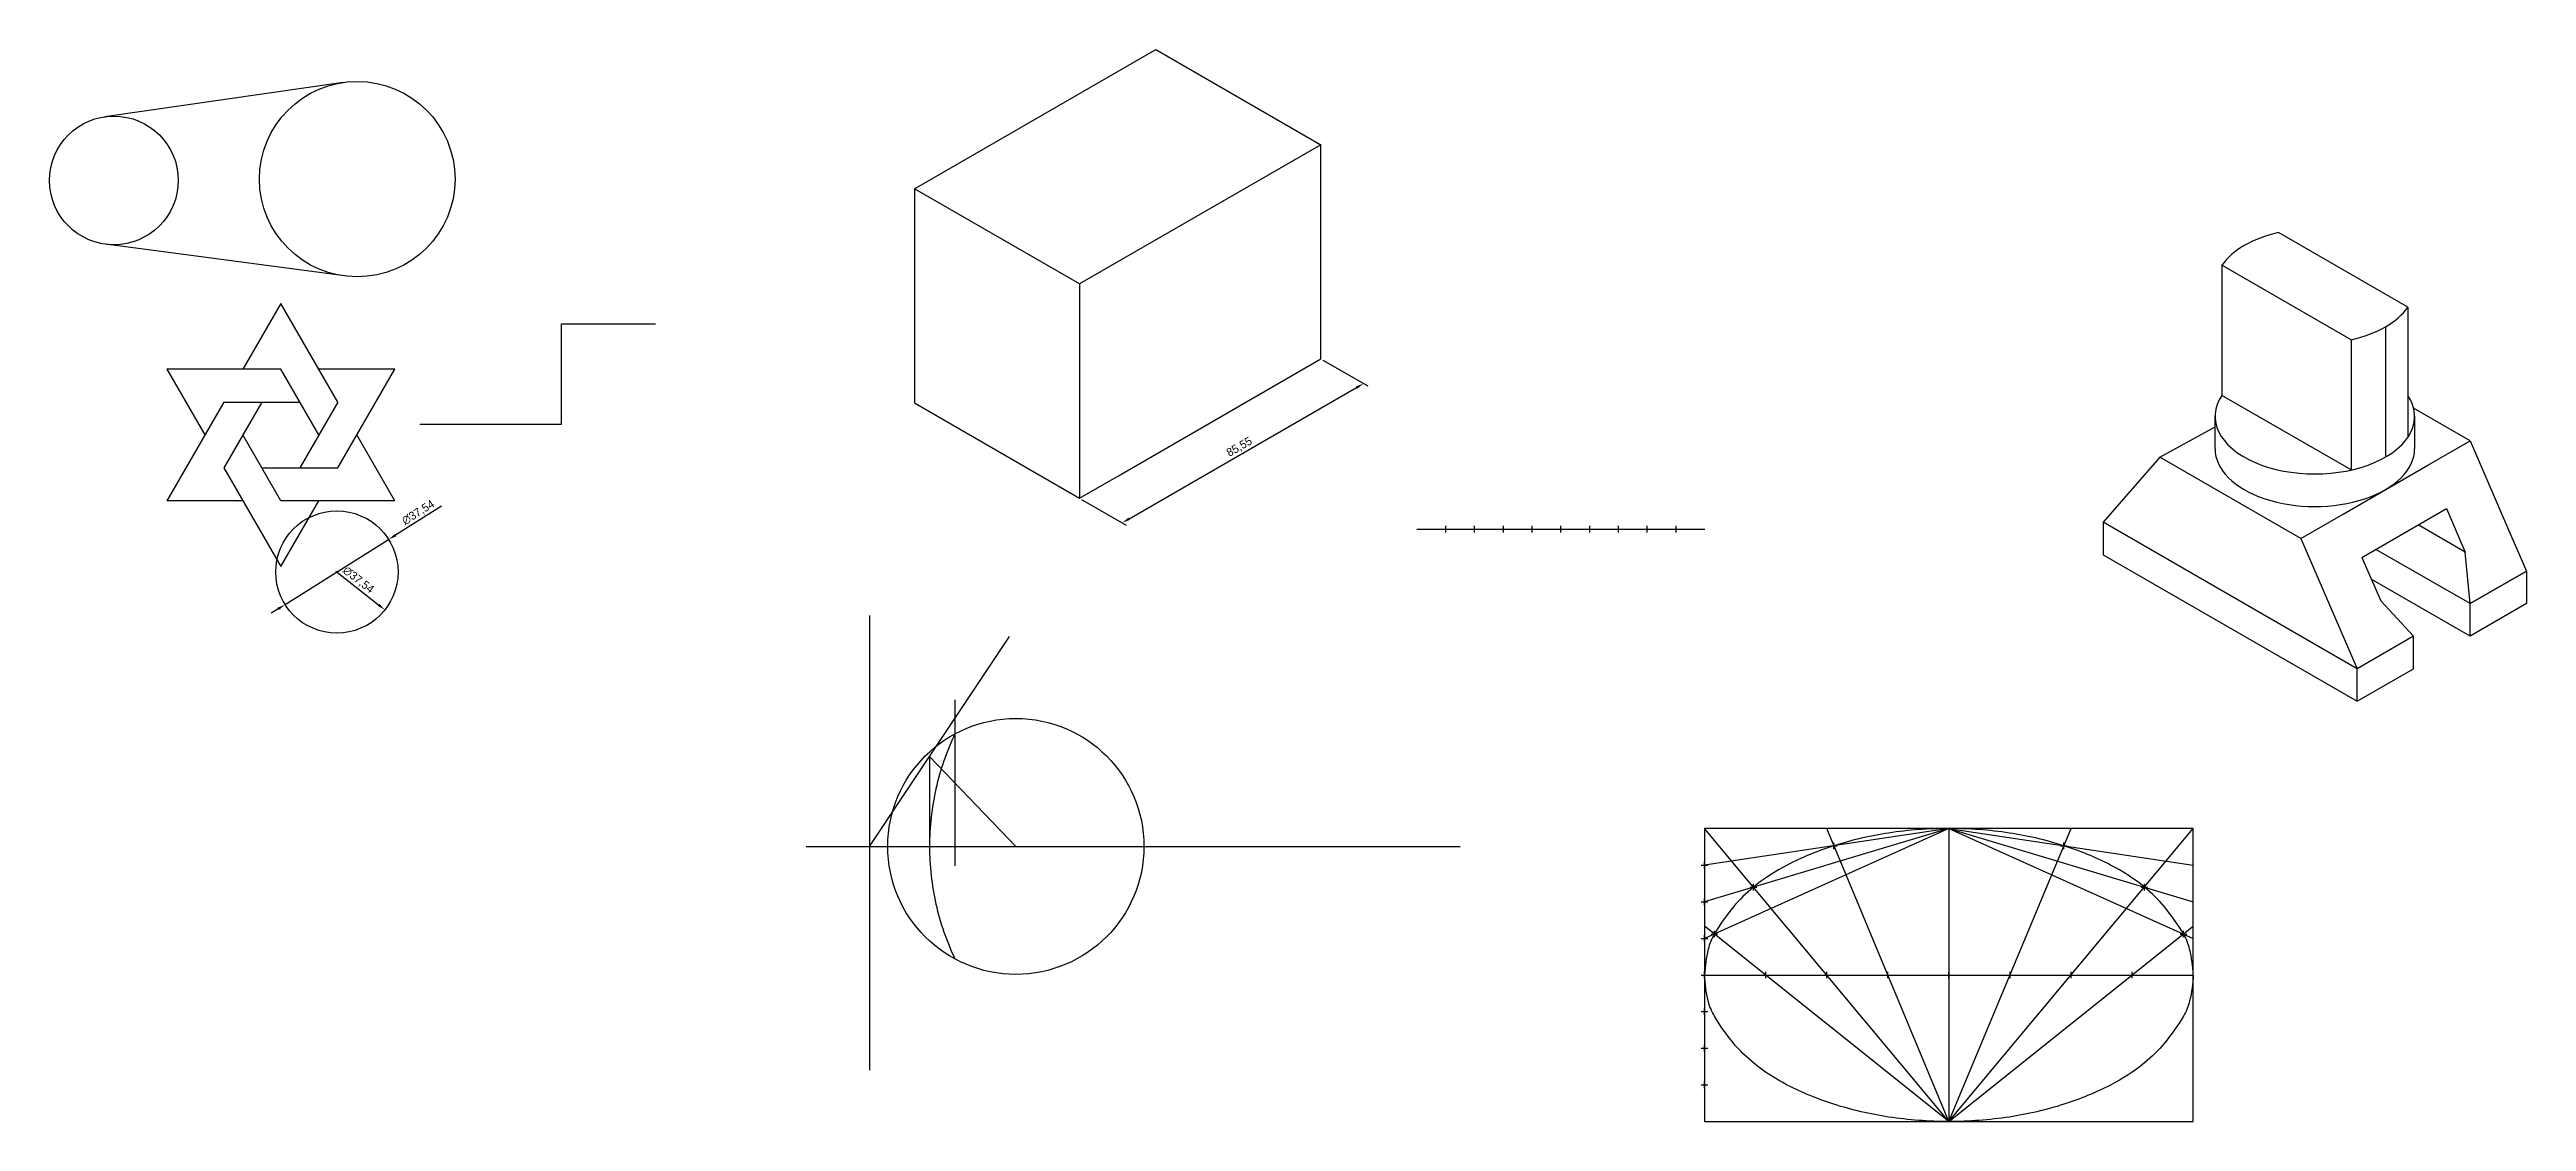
# Model space of a CAD drawing. Header units: millimetres. Extents: x 22 to 782, y -142 to 187.
import ezdxf

# ---------------------------------------------------------------- set-up
doc = ezdxf.new("R2010")
doc.units = ezdxf.units.MM
doc.header["$LTSCALE"] = 0.5
doc.header["$PDMODE"] = 2
doc.dimstyles.new('ISO-25', dxfattribs={"dimtxt": 2.5, "dimasz": 2.5, "dimexe": 1.25, "dimexo": 0.625, "dimtad": 1, "dimtxsty": 'Standard', "dimcen": 2.5, "dimadec": 0, "dimazin": 0, "dimtfac": 1, "dimtmove": 0, "dimatfit": 3, "dimfxl": 1, "dimarcsym": 0})

# ---------------------------------------------------------------- blocks, each defined once
blk = doc.blocks.new('*D1')
at = {"color": 0, "lineweight": -2, "transparency": 16777216}
for p, q in [((413.02, 91.85), (426.74, 83.93)), ((353.56, 43.13), (423.32, 83.4)), ((338.94, 49.07), (352.65, 41.16))]:
    blk.add_line(p, q, dxfattribs=at)
at = {"color": 0, "transparency": 16777216}
for points in [[(423.11, 83.76), (423.53, 83.04), (425.49, 84.65)], [(353.35, 43.49), (353.77, 42.77), (351.4, 41.88)]]:
    blk.add_solid(points, dxfattribs=at)
at = {"layer": 'Defpoints', "color": 0, "transparency": 16777216}
for p in [(412.4, 92.21), (425.49, 84.65), (338.31, 49.43)]:
    blk.add_point(p, dxfattribs=at)
at = {"color": 0, "transparency": 16777216, "insert": (387.4, 65.07), "char_height": 2.5, "attachment_point": 5, "rotation": 30}
blk.add_mtext('85,55', dxfattribs=at)
blk = doc.blocks.new('*D2')
at = {"color": 0, "lineweight": -2, "transparency": 16777216}
for p, q in [((142.45, 46.95), (128.34, 38.08)), ((94.44, 16.76), (126.22, 36.75)), ((92.32, 15.43), (90.2, 14.1))]:
    blk.add_line(p, q, dxfattribs=at)
at = {"color": 0, "transparency": 16777216}
for points in [[(128.12, 38.43), (128.56, 37.72), (126.22, 36.75)], [(92.1, 15.78), (92.54, 15.08), (94.44, 16.76)]]:
    blk.add_solid(points, dxfattribs=at)
at = {"layer": 'Defpoints', "color": 0, "transparency": 16777216}
for p in [(126.22, 36.75), (94.44, 16.76)]:
    blk.add_point(p, dxfattribs=at)
at = {"color": 0, "transparency": 16777216, "insert": (135.34, 44.94), "char_height": 2.5, "attachment_point": 5, "rotation": 32.15797}
blk.add_mtext('∅37,54', dxfattribs=at)
blk = doc.blocks.new('*D3')
at = {"color": 0, "lineweight": -2, "transparency": 16777216}
blk.add_line((110.02, 27), (123.1, 16.68), dxfattribs=at)
at = {"color": 0, "transparency": 16777216}
blk.add_solid([(123.36, 17), (122.85, 16.35), (125.07, 15.13)], dxfattribs=at)
at = {"layer": 'Defpoints', "color": 0, "transparency": 16777216}
for p in [(95.59, 38.38), (125.07, 15.13)]:
    blk.add_point(p, dxfattribs=at)
at = {"color": 0, "transparency": 16777216, "insert": (116.87, 24.25), "char_height": 2.5, "attachment_point": 5, "rotation": 321.73216}
blk.add_mtext('∅37,54', dxfattribs=at)

msp = doc.modelspace()

# ---------------------------------------------------------------- linework, layer by layer
for p, q in [((287.638, 144.49), (361.727, 187.266)), ((361.727, 187.266), (412.4, 158.01)), ((112.313, 177.145), (39.083, 166.604)), ((412.4, 158.01), (338.31, 115.235)), ((412.4, 92.208), (412.4, 158.01)), ((338.31, 115.235), (287.638, 144.49)), ((287.638, 144.49), (287.638, 78.688)), ((745.971, 108.09), (706.284, 131.003)), ((112.627, 117.693), (39.29, 127.459)), ((338.31, 115.235), (338.31, 49.432)), ((728.65, 98.09), (688.964, 121.003)), ((688.964, 121.003), (688.964, 81.003)), ((93.104, 109.287), (81.437, 89.08)), ((110.604, 78.977), (93.104, 109.287)), ((745.971, 108.09), (745.971, 68.09)), ((179.241, 72.165), (179.241, 103.014)), ((179.241, 103.014), (208.139, 103.014)), ((739.118, 102.047), (739.118, 62.047)), ((350.211, 56.303), (412.4, 92.208)), ((728.65, 98.09), (728.65, 58.09)), ((58.104, 89.08), (69.771, 68.873)), ((93.104, 89.08), (58.104, 89.08)), ((93.104, 89.08), (58.104, 89.08)), ((104.771, 68.873), (93.104, 89.08)), ((128.104, 89.08), (104.771, 89.08)), ((128.104, 89.08), (104.771, 89.08)), ((110.604, 58.769), (128.104, 89.08)), ((75.604, 78.977), (58.104, 48.666)), ((75.604, 78.977), (98.937, 78.977)), ((87.271, 78.977), (75.604, 58.769)), ((110.604, 78.977), (98.937, 58.769)), ((287.638, 78.688), (338.31, 49.432)), ((728.65, 58.09), (688.964, 81.003)), ((765.099, 67.047), (747.778, 77.047)), ((93.104, 48.666), (81.437, 68.873)), ((128.104, 48.666), (116.437, 68.873)), ((135.77, 72.165), (179.241, 72.165)), ((669.836, 62.047), (686.849, 71.303)), ((686.849, 64.547), (686.849, 74.547)), ((748.085, 74.651), (748.086, 64.547)), ((669.836, 62.047), (652.515, 42.047)), ((713.137, 37.047), (669.836, 62.047)), ((752.108, 59.547), (765.099, 67.047)), ((765.099, 67.047), (770.872, 53.714)), ((75.604, 58.769), (93.104, 28.458)), ((87.271, 58.769), (110.604, 58.769)), ((338.31, 49.432), (350.211, 56.303)), ((726.127, 44.547), (752.108, 59.547)), ((770.872, 53.714), (776.646, 40.38)), ((81.437, 48.666), (58.104, 48.666)), ((93.104, 28.458), (104.771, 48.666)), ((128.104, 48.666), (93.104, 48.666)), ((731.901, 31.214), (757.882, 46.214)), ((757.882, 46.214), (763.655, 32.88)), ((441.873, 39.886), (530.232, 39.886)), ((730.458, -2.953), (652.515, 42.047)), ((652.515, 42.047), (652.515, 32.047)), ((713.137, 37.047), (726.127, 44.547)), ((763.655, 32.88), (749.221, 41.214)), ((776.646, 40.38), (782.419, 27.047)), ((652.515, 32.047), (730.458, -12.953)), ((713.137, 37.047), (730.458, -2.953)), ((731.901, 31.214), (737.674, 17.88)), ((765.099, 17.047), (736.231, 33.714)), ((765.099, 17.047), (763.655, 32.88)), ((765.099, 7.047), (734.788, 24.547)), ((765.099, 17.047), (782.419, 27.047)), ((782.419, 27.047), (765.099, 17.047)), ((782.419, 27.047), (782.419, 17.047)), ((737.674, 17.88), (747.778, 7.047)), ((782.419, 17.047), (765.099, 7.047)), ((765.099, 7.047), (765.099, 17.047)), ((273.824, 13.381), (273.824, -126.254)), ((273.824, -57.545), (316.837, 6.974)), ((747.778, 7.047), (730.458, -2.953)), ((747.778, -2.953), (747.778, 7.047)), ((730.458, -12.953), (730.458, -2.953)), ((730.458, -12.953), (747.778, -2.953)), ((300.034, -12.523), (300.034, -63.531)), ((318.748, -57.545), (292.251, -29.905)), ((292.251, -29.905), (292.251, -59.819)), ((530.149, -52.052), (530.149, -142.052)), ((680.149, -52.052), (530.149, -52.052)), ((605.149, -142.052), (530.149, -52.052)), ((605.149, -52.052), (530.149, -85.802)), ((605.149, -52.052), (530.149, -74.552)), ((605.149, -52.052), (530.149, -63.302)), ((605.149, -142.052), (567.649, -52.052)), ((605.149, -52.052), (605.149, -142.052)), ((605.149, -142.052), (642.649, -52.052)), ((605.149, -142.052), (680.149, -52.052)), ((605.149, -52.052), (680.149, -85.802)), ((605.149, -52.052), (680.149, -74.552)), ((605.149, -52.052), (680.149, -63.302)), ((680.149, -142.052), (680.149, -52.052)), ((254.415, -57.545), (455.168, -57.545)), ((273.824, -57.545), (283.824, -57.545)), ((605.149, -142.052), (530.149, -82.052)), ((605.149, -142.052), (680.149, -82.052)), ((530.149, -97.052), (680.149, -97.052)), ((530.149, -142.052), (680.149, -142.052))]:
    msp.add_line(p, q)
msp.add_lwpolyline([(300.034, -22.97, 0.055411), (294.221, -39.825, 0.055411), (292.251, -57.545, 0.055411), (294.221, -75.264, 0.055411), (300.034, -92.119)], format="xyb")
at = {"lineweight": 30}
for points in [[(680.149, -97.052, 0.0469444), (679.037, -89.158, 0.0740446), (677.149, -84.452, 0.0413626), (671.314, -76.14, 0.0485121), (665.149, -70.052, 0.0518341), (654.755, -63.263, 0.0415113), (640.443, -57.346, 0.0400641), (623.647, -53.432, 0.0372397), (605.149, -52.052, 0.0372397), (586.65, -53.432, 0.0400641), (569.854, -57.346, 0.0415113), (555.542, -63.263, 0.0518341), (545.149, -70.052, 0.0485121), (538.983, -76.14, 0.0413626), (533.149, -84.452, 0.0740446), (531.26, -89.158, 0.0469444), (530.149, -97.052)], [(680.149, -97.052, -0.0469444), (679.037, -104.946, -0.0740446), (677.149, -109.652, -0.0413626), (671.314, -117.964, -0.0485121), (665.149, -124.052, -0.0518341), (654.755, -130.841, -0.0415113), (640.443, -136.758, -0.0400641), (623.647, -140.672, -0.0372397), (605.149, -142.052, -0.0372397), (586.65, -140.672, -0.0400641), (569.854, -136.758, -0.0415113), (555.542, -130.841, -0.0518341), (545.149, -124.052, -0.0485121), (538.983, -117.964, -0.0413626), (533.149, -109.652, -0.0740446), (531.26, -104.946, -0.0469444), (530.149, -97.052)]]:
    msp.add_lwpolyline(points, format="xyb", dxfattribs=at)
for centre, radius in [((116.589, 147.441), 30.01), ((41.898, 147.046), 19.759), ((110.329, 26.754), 18.772), ((318.748, -57.545), 39.314)]:
    msp.add_circle(centre, radius)
for centre, start_param, end_param in [((717.467, 114.547), 5.0862703, 5.909304), ((717.467, 114.547), 1.9446776, 2.7677113), ((717.467, 74.547), 5.909304, 9.7986593), ((717.467, 64.547), 6.2831792, 9.4248083)]:
    msp.add_ellipse(centre, major_axis=(-30.619, 0), ratio=0.5773503, start_param=start_param, end_param=end_param)
for p in [(450.709, 39.886), (459.545, 39.886), (468.381, 39.886), (477.216, 39.886), (486.052, 39.886), (494.888, 39.886), (503.724, 39.886), (512.56, 39.886), (521.396, 39.886), (569.854, -57.346), (640.443, -57.346), (530.149, -63.302), (530.149, -74.552), (545.149, -70.052), (665.149, -70.052), (533.149, -84.452), (677.149, -84.452), (530.149, -85.802), (530.149, -97.052), (548.899, -97.052), (567.649, -97.052), (586.399, -97.052), (605.149, -97.052), (623.899, -97.052), (642.649, -97.052), (661.399, -97.052), (530.149, -108.302), (530.149, -119.552), (530.149, -130.802)]:
    msp.add_point(p)

# ---------------------------------------------------------------- dimensions: what is measured, and where the dimension line sits
dim = msp.add_aligned_dim(p1=(338.31, 49.432), p2=(412.4, 92.208), distance=-13.086, dimstyle='ISO-25')
dim.commit()
dim.dimension.update_dxf_attribs({"geometry": '*D1', "text_midpoint": (387.399, 65.069)})
dim = msp.add_diameter_dim_2p(p1=(94.438, 16.763), p2=(126.221, 36.745), dimstyle='ISO-25')
dim.commit()
dim.dimension.update_dxf_attribs({"geometry": '*D2', "text_midpoint": (135.342, 44.941)})
dim = msp.add_diameter_dim_2p(p1=(95.591, 38.38), p2=(125.067, 15.128), dimstyle='ISO-25')
dim.commit()
dim.dimension.update_dxf_attribs({"geometry": '*D3', "text_midpoint": (115.58, 22.612), "dimtype": 163})

doc.saveas('drawing.dxf')
